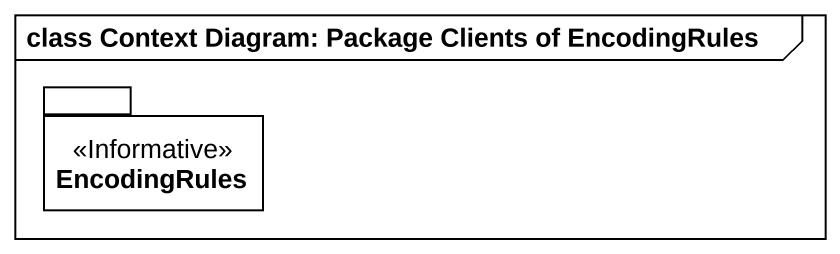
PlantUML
@startuml
mainframe class Context Diagram: Package Clients of EncodingRules
package EncodingRules <<Informative>> {
}
@enduml
